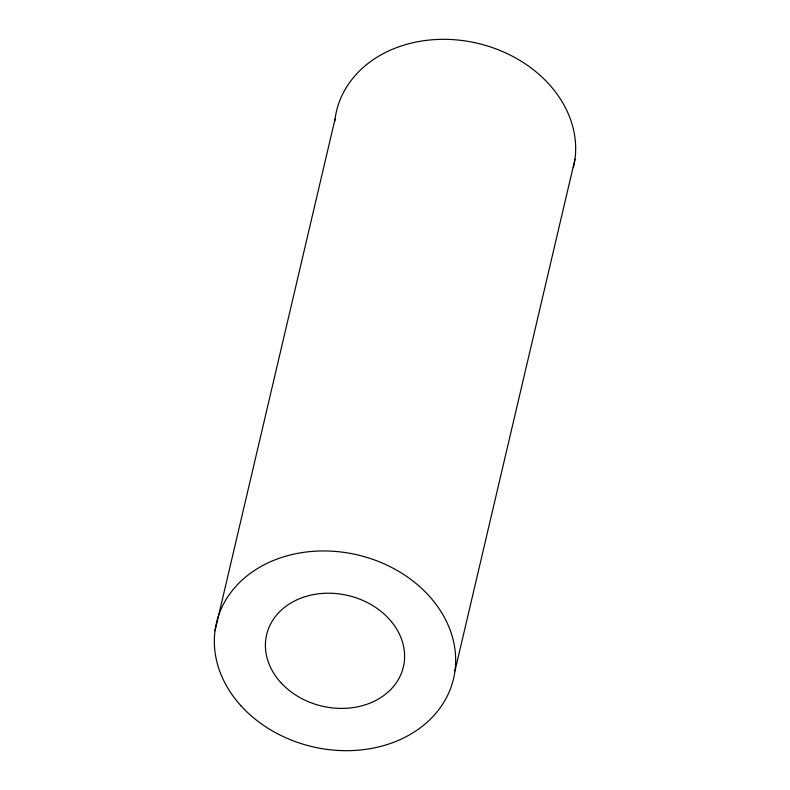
<?xml version="1.0" encoding="UTF-8"?>
<svg xmlns="http://www.w3.org/2000/svg" width="790" height="790" viewBox="0 0 790 790"><rect width="100%" height="100%" fill="white"/><g stroke="black" fill="none" stroke-linecap="round" stroke-linejoin="round"><path stroke-width="1.19" d="M215.018 630.766L335.019 119.142M454.981 670.858L574.982 159.234M334.753 121.453A121.778 98.523 13.2 0 1 471.739 42.038A121.778 98.523 13.2 0 1 573.402 167.658M280.786 682.54A70.251 56.831 13.2 0 0 399.918 676.586A70.251 56.831 13.2 0 0 324.295 593.31A70.251 56.831 13.2 0 0 280.786 682.54M241.009 705.816A121.778 98.523 13.2 0 0 447.545 695.496A121.778 98.523 13.2 0 0 316.444 551.124A121.778 98.523 13.2 0 0 241.009 705.816"/></g></svg>
